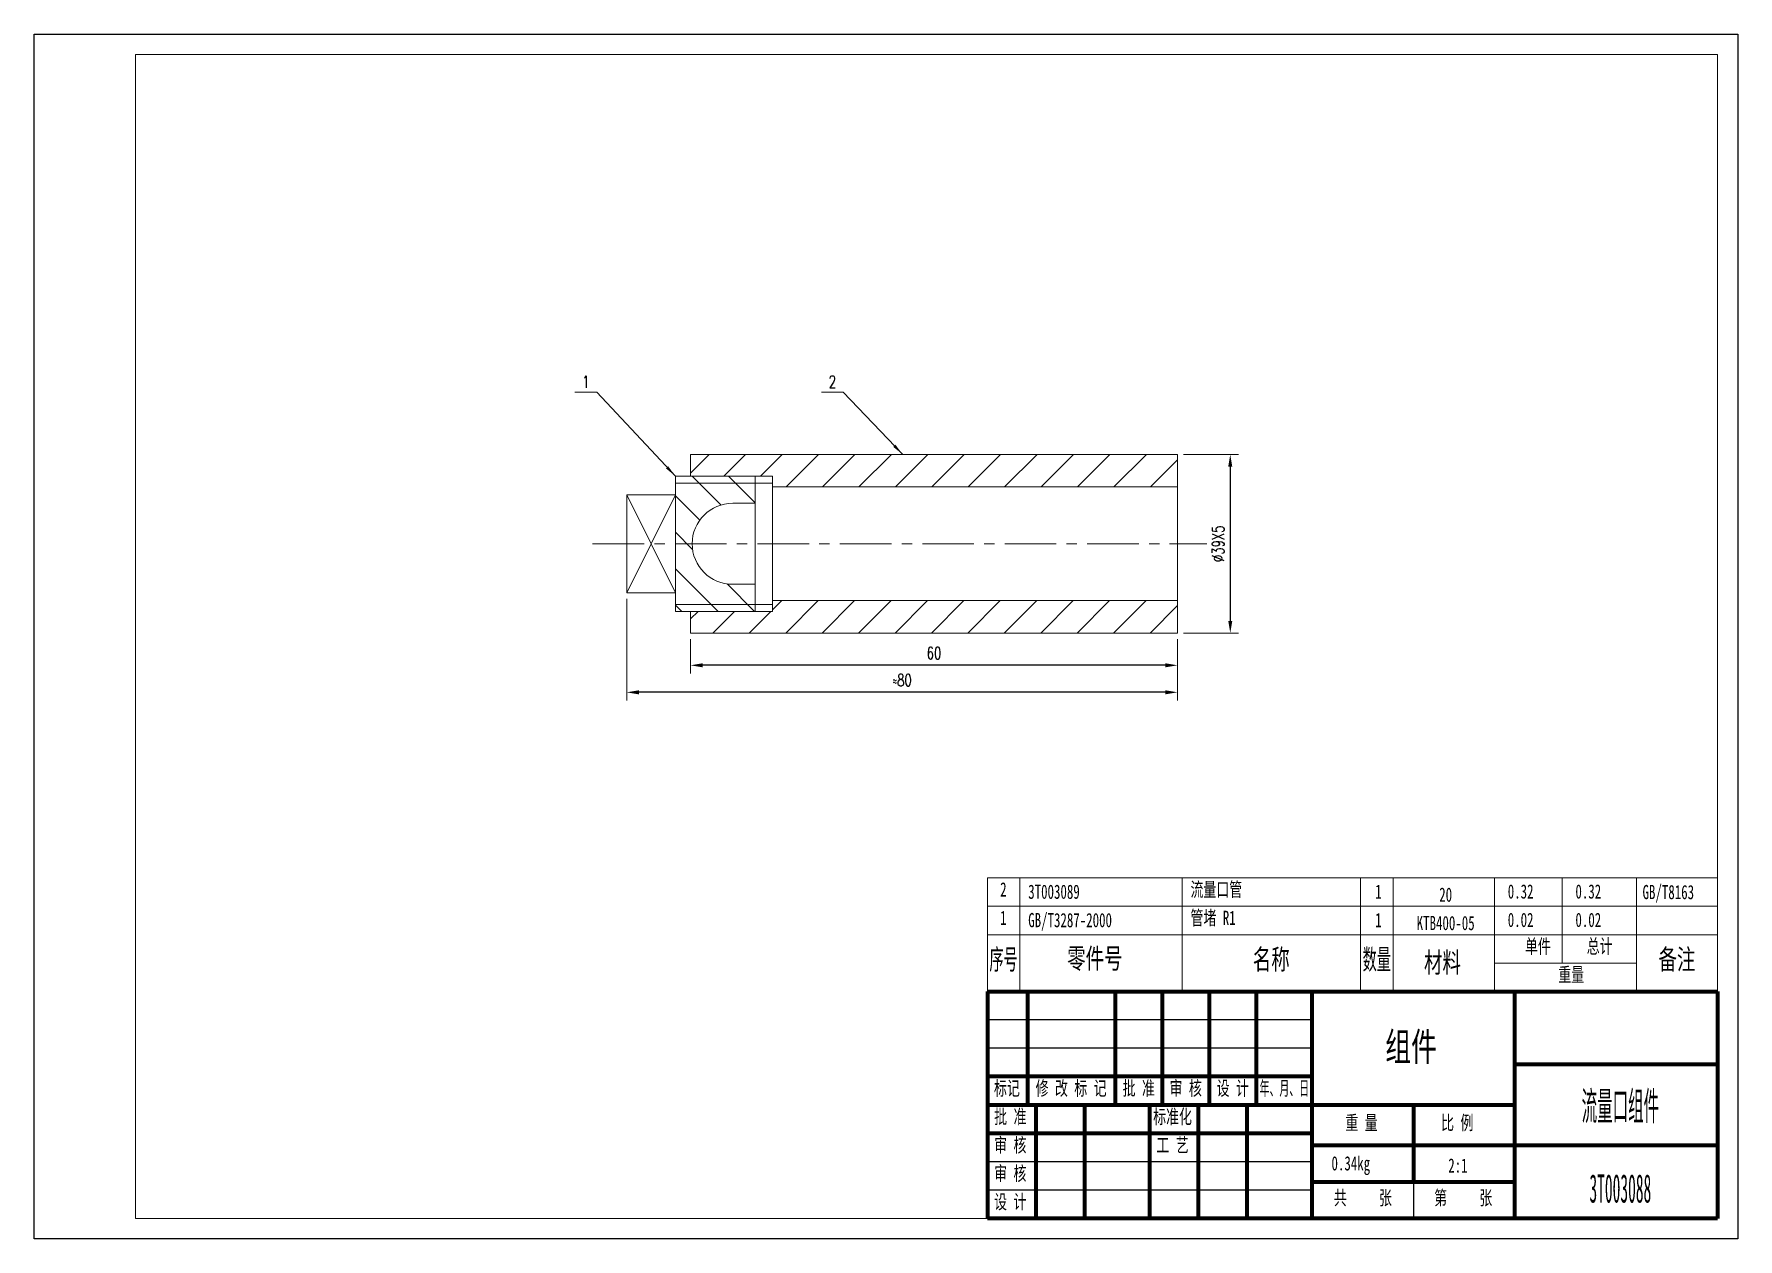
# Model space of a CAD drawing. Header units: millimetres. Extents: x 0 to 210, y 0 to 149.
import ezdxf

# ---------------------------------------------------------------- set-up
doc = ezdxf.new("R2010")
doc.units = ezdxf.units.MM
for name, pattern in [('CENTER', [50.8, 31.75, -6.35, 6.35, -6.35]), ('EB_DASH', [6, 3, -3]), ('EB_DASHDOT', [39, 30, -3, 3, -3])]:
    doc.linetypes.add(name, pattern=pattern)
for name, color, linetype, lineweight in [('中心线', 1, 'CENTER', 9), ('尺寸线', 4, 'Continuous', 9), ('标注线', 4, 'Continuous', 5), ('点划线', 1, 'EB_DASHDOT', 5), ('粗线', 7, 'Continuous', 15), ('细线', 3, 'Continuous', 5), ('虚线', 2, 'EB_DASH', 5)]:
    doc.layers.add(name, color=color, linetype=linetype, lineweight=lineweight)
doc.layers.add('边框', color=7, linetype='Continuous', lineweight=18, plot=False)
doc.styles.get("Standard").update_dxf_attribs({"font": 'romans.shx', "width": 0.7})
doc.styles.add('TextStyle0', font='', dxfattribs={"width": 0.510669})
doc.styles.add('TextStyle1', font='', dxfattribs={"width": 0.510669})
doc.styles.add('UserTxtStyle4', font='', dxfattribs={"width": 0.667})
doc.styles.add('机械', font='', dxfattribs={"width": 0.4})
doc.styles.add('标准', font='', dxfattribs={"width": 0.667})
doc.styles.get('TextStyle0').set_extended_font_data('宋体')
doc.styles.get('TextStyle1').set_extended_font_data('宋体')
doc.styles.get('UserTxtStyle4').set_extended_font_data('宋体')
doc.styles.get('机械').set_extended_font_data('宋体')
doc.styles.get('标准').set_extended_font_data('宋体')
doc.dimstyles.new('标准', dxfattribs={"dimscale": 0.5, "dimtxt": 3, "dimasz": 3, "dimexe": 2, "dimexo": 1.5, "dimgap": 1.5, "dimtad": 1, "dimdec": 1, "dimzin": 12, "dimdsep": 46, "dimtxsty": 'Standard', "dimcen": 0, "dimdle": 6, "dimclrd": 256, "dimclre": 256, "dimclrt": 256, "dimadec": 1, "dimazin": 3, "dimtfac": 1, "dimtdec": 1, "dimtmove": 0, "dimatfit": 0, "dimfxl": 0, "dimtolj": 1, "dimarcsym": 0})

# ---------------------------------------------------------------- blocks, each defined once
blk = doc.blocks.new('*X41')
at = {"layer": '尺寸线', "linetype": 'Continuous'}
blk.add_hatch(color=256, dxfattribs=at).paths.add_polyline_path([(79.04, 94.01), (77.88, 94.97), (78.15, 95.23)], flags=0)
for p, q in [((69.35, 104.35), (66.66, 104.35)), ((79.04, 94.01), (69.35, 104.35))]:
    blk.add_line(p, q, dxfattribs=at)
at = {"layer": '尺寸线'}
blk.add_line((66.66, 104.35), (66.66, 104.35), dxfattribs=at)
blk = doc.blocks.new('*X42')
at = {"layer": '尺寸线', "linetype": 'Continuous'}
blk.add_hatch(color=256, dxfattribs=at).paths.add_polyline_path([(107.06, 96.68), (105.89, 97.63), (106.16, 97.89)], flags=0)
for p, q in [((99.74, 104.35), (97.04, 104.35)), ((107.06, 96.68), (99.74, 104.35))]:
    blk.add_line(p, q, dxfattribs=at)
at = {"layer": '尺寸线'}
blk.add_line((97.04, 104.35), (97.04, 104.35), dxfattribs=at)
blk = doc.blocks.new('*X43')
at = {"layer": '尺寸线', "linetype": 'ByBlock'}
for points in [[(147.43, 96.68), (147.18, 95.18), (147.68, 95.18)], [(147.43, 74.68), (147.18, 76.18), (147.68, 76.18)]]:
    blk.add_hatch(color=256, dxfattribs=at).paths.add_polyline_path(points, flags=0)
for p, q in [((141.67, 96.68), (148.43, 96.68)), ((141.67, 74.68), (148.43, 74.68))]:
    blk.add_line(p, q, dxfattribs=at)
at = {"layer": '尺寸线', "linetype": 'ByBlock', "lineweight": -2}
blk.add_line((147.43, 95.18), (147.43, 76.18), dxfattribs=at)
at = {"layer": '尺寸线', "linetype": 'ByBlock', "insert": (145.93, 85.68), "char_height": 1.5, "width": 7.5, "attachment_point": 5, "rotation": 90}
blk.add_mtext('%%C39X5', dxfattribs=at)
blk = doc.blocks.new('*X44')
at = {"layer": '尺寸线', "linetype": 'ByBlock'}
for points in [[(80.92, 70.7), (82.42, 70.95), (82.42, 70.45)], [(140.92, 70.7), (139.42, 70.95), (139.42, 70.45)]]:
    blk.add_hatch(color=256, dxfattribs=at).paths.add_polyline_path(points, flags=0)
for p, q in [((80.92, 73.93), (80.92, 69.7)), ((140.92, 73.93), (140.92, 69.7))]:
    blk.add_line(p, q, dxfattribs=at)
at = {"layer": '尺寸线', "linetype": 'ByBlock', "lineweight": -2}
blk.add_line((139.42, 70.7), (82.42, 70.7), dxfattribs=at)
at = {"layer": '尺寸线', "linetype": 'ByBlock', "insert": (110.92, 72.2), "char_height": 1.5, "width": 2.55, "attachment_point": 5}
blk.add_mtext('60', dxfattribs=at)
blk = doc.blocks.new('*X45')
at = {"layer": '尺寸线', "linetype": 'ByBlock'}
for points in [[(73.04, 67.37), (74.54, 67.62), (74.54, 67.12)], [(140.92, 67.37), (139.42, 67.62), (139.42, 67.12)]]:
    blk.add_hatch(color=256, dxfattribs=at).paths.add_polyline_path(points, flags=0)
for p, q in [((73.04, 78.88), (73.04, 66.37)), ((140.92, 73.93), (140.92, 66.37))]:
    blk.add_line(p, q, dxfattribs=at)
at = {"layer": '尺寸线', "linetype": 'ByBlock', "lineweight": -2}
blk.add_line((139.42, 67.37), (74.54, 67.37), dxfattribs=at)
at = {"layer": '尺寸线', "linetype": 'ByBlock', "insert": (106.98, 68.87), "char_height": 1.5, "width": 5.1983, "attachment_point": 5}
blk.add_mtext('≈80', dxfattribs=at)

msp = doc.modelspace()

# ---------------------------------------------------------------- hatches: boundary and pattern name
at = {"layer": '尺寸线'}
h = msp.add_hatch(dxfattribs=at)
h.set_pattern_fill('ANSI31', color=256, style=0, pattern_type=0)
h.paths.add_polyline_path([(140.92, 92.68), (140.92, 96.68), (80.92, 96.68), (80.92, 94.01), (91.02, 94.01), (91.02, 92.68)], flags=0)
h.paths.add_polyline_path([(140.92, 74.68), (140.92, 78.68), (91.02, 78.68), (91.02, 77.34), (80.92, 77.34), (80.92, 74.68)], flags=0)
h = msp.add_hatch(dxfattribs=at)
h.set_pattern_fill('ANSI31', color=256, style=0, pattern_type=0)
h.set_pattern_definition([(135, (0, 0), (-2.245064, -2.245064), [])])
edge = h.paths.add_edge_path(flags=0)
edge.add_arc((86.11, 85.68), 5, 90, 180, ccw=False)
edge.add_line((86.11, 90.68), (88.88, 90.68))
edge.add_line((88.88, 90.68), (88.88, 93.15))
edge.add_line((88.88, 93.15), (79.04, 93.15))
edge.add_line((79.04, 93.15), (79.04, 85.68))
edge.add_line((79.04, 85.68), (81.11, 85.68))
h.paths.add_polyline_path([(88.88, 93.15), (88.88, 94.01), (79.04, 94.01), (79.04, 93.15)], flags=0)
edge = h.paths.add_edge_path(flags=0)
edge.add_line((88.88, 78.2), (88.88, 80.68))
edge.add_line((88.88, 80.68), (86.11, 80.68))
edge.add_arc((86.11, 85.68), 5, 180, 270, ccw=False)
edge.add_line((81.11, 85.68), (79.04, 85.68))
edge.add_line((79.04, 85.68), (79.04, 78.2))
edge.add_line((79.04, 78.2), (88.88, 78.2))
h.paths.add_polyline_path([(88.88, 77.34), (88.88, 78.2), (79.04, 78.2), (79.04, 77.34)], flags=0)

# ---------------------------------------------------------------- linework, layer by layer
at = {"layer": '中心线', "ltscale": 0.2}
msp.add_line((68.84, 85.68), (144.56, 85.68), dxfattribs=at)
at = {"layer": '点划线', "linetype": 'Continuous', "lineweight": 25}
for p, q in [((157.5, 27), (117.5, 27)), ((157.5, 23.5), (117.5, 23.5)), ((157.5, 9.5), (117.5, 9.5)), ((157.5, 6), (117.5, 6))]:
    msp.add_line(p, q, dxfattribs=at)
at = {"layer": '粗线'}
for p, q in [((207.5, 146), (12.5, 146)), ((12.5, 146), (12.5, 2.5)), ((207.5, 2.5), (207.5, 146)), ((80.92, 96.68), (140.92, 96.68)), ((80.92, 96.68), (80.92, 94.01)), ((140.92, 96.68), (140.92, 74.68)), ((79.04, 94.01), (88.88, 94.01)), ((79.04, 94.01), (79.04, 77.34)), ((88.88, 94.01), (88.88, 77.34)), ((88.88, 93.15), (91.02, 93.15)), ((91.02, 94.01), (91.02, 77.34)), ((91.02, 92.68), (140.92, 92.68)), ((73.04, 91.72), (73.04, 79.63)), ((73.04, 91.72), (79.04, 91.72)), ((73.04, 91.72), (79.04, 79.63)), ((79.04, 91.72), (73.04, 79.63)), ((86.11, 90.68), (88.88, 90.68)), ((86.11, 80.68), (88.88, 80.68)), ((73.04, 79.63), (79.04, 79.63)), ((88.88, 78.2), (91.02, 78.2)), ((91.02, 78.68), (140.92, 78.68)), ((79.04, 77.34), (88.88, 77.34)), ((80.92, 77.34), (88.88, 77.34)), ((80.92, 77.34), (80.92, 74.68)), ((80.92, 74.68), (140.92, 74.68)), ((207.5, 44.5), (117.5, 44.5)), ((207.5, 44.5), (117.5, 44.5)), ((117.5, 30.5), (117.5, 44.5)), ((197.5, 34), (197.5, 30.5)), ((12.5, 2.5), (207.5, 2.5))]:
    msp.add_line(p, q, dxfattribs=at)
at = {"layer": '粗线', "linetype": 'Continuous', "lineweight": 70}
for p, q in [((117.5, 30.5), (207.5, 30.5)), ((117.5, 30.5), (117.5, 2.5)), ((122.5, 16.5), (122.5, 30.5)), ((133.29, 16.5), (133.29, 30.5)), ((139.08, 16.5), (139.08, 30.5)), ((144.87, 16.5), (144.87, 30.5)), ((150.67, 16.5), (150.67, 30.5)), ((157.5, 30.5), (157.5, 2.5)), ((182.5, 2.5), (182.5, 30.5)), ((207.5, 30.5), (207.5, 2.5)), ((207.5, 21.5), (182.5, 21.5)), ((157.5, 20), (117.5, 20)), ((182.5, 16.5), (117.5, 16.5)), ((123.5, 2.5), (123.5, 16.5)), ((129.5, 2.5), (129.5, 16.5)), ((137.5, 2.5), (137.5, 16.5)), ((143.5, 2.5), (143.5, 16.5)), ((149.5, 2.5), (149.5, 16.5)), ((170, 16.5), (170, 7)), ((157.5, 13), (117.5, 13)), ((182.5, 11.5), (157.5, 11.5)), ((207.5, 11.5), (182.5, 11.5)), ((182.5, 7), (157.5, 7)), ((207.5, 2.5), (117.5, 2.5))]:
    msp.add_line(p, q, dxfattribs=at)
at = {"layer": '粗线'}
msp.add_arc((86.11, 85.68), 5, 90, 270, dxfattribs=at)
at = {"layer": '细线'}
for p, q in [((79.04, 93.15), (88.88, 93.15)), ((88.88, 94.01), (91.02, 94.01)), ((79.04, 78.2), (88.88, 78.2)), ((80.92, 78.2), (88.88, 78.2)), ((88.88, 77.34), (91.02, 77.34)), ((121.5, 30.5), (121.5, 44.5)), ((141.5, 44.5), (141.5, 30.5)), ((163.5, 30.5), (163.5, 44.5)), ((167.5, 30.5), (167.5, 44.5)), ((180, 44.5), (180, 30.5)), ((180, 34), (180, 44.5)), ((188.33, 44.5), (188.33, 34)), ((188.33, 34), (188.33, 44.5)), ((197.5, 44.5), (197.5, 34)), ((207.5, 41), (117.5, 41)), ((207.5, 41), (117.5, 41)), ((207.5, 37.5), (117.5, 37.5)), ((121.5, 37.5), (117.5, 37.5)), ((121.5, 37.5), (121.5, 30.5)), ((141.5, 30.5), (141.5, 37.5)), ((163.5, 37.5), (141.5, 37.5)), ((163.5, 37.5), (163.5, 30.5)), ((167.5, 37.5), (163.5, 37.5)), ((167.5, 37.5), (167.5, 30.5)), ((197.5, 30.5), (197.5, 37.5)), ((207.5, 37.5), (197.5, 37.5)), ((180, 30.5), (180, 34)), ((197.5, 34), (180, 34)), ((180, 34), (188.33, 34)), ((188.33, 34), (197.5, 34))]:
    msp.add_line(p, q, dxfattribs=at)
at = {"layer": '虚线', "linetype": 'Continuous', "lineweight": 25}
msp.add_line((170, 7), (170, 2.5), dxfattribs=at)
at = {"layer": '边框', "linetype": 'Continuous', "lineweight": 25}
for p, q in [((0, 0), (0, 148.5)), ((0, 148.5), (210, 148.5)), ((210, 148.5), (210, 0)), ((210, 0), (0, 0))]:
    msp.add_line(p, q, dxfattribs=at)

# ---------------------------------------------------------------- block references
at = {"layer": '尺寸线'}
for name in ['*X41', '*X42']:
    msp.add_blockref(name, (0, 0), dxfattribs=at)

# ---------------------------------------------------------------- texts
at = {"layer": '尺寸线', "char_height": 1.5, "width": 2.3245, "attachment_point": 1}
for s, insert in [('1', (67.56, 106.39)), ('2', (97.95, 106.39))]:
    msp.add_mtext(s, dxfattribs=dict(at, insert=insert))
at = {"layer": '标注线', "attachment_point": 5}
for s, insert, char_height, width, style in [('组件', (169.72, 23.5), 3.5, 12.6582, '标准'), ('流量口组件', (195.51, 16.2), 3.5, 20.9689, '机械'), ('0.34kg', (162.29, 9.03), 1.75, 9.7011, '标准'), ('2:1', (175.49, 9.03), 1.75, 4.4745, '标准'), ('3T003088', (195.51, 6.2), 3.5, 27.7859, '机械')]:
    msp.add_mtext(s, dxfattribs=dict(at, insert=insert, char_height=char_height, width=width, style=style))
at = {"layer": '粗线', "style": 'UserTxtStyle4', "width": 0.667}
msp.add_text('材料', height=2.5, dxfattribs=at).set_placement((171.31, 32.82))
at = {"layer": '粗线'}
for s, insert, char_height, width, attachment_point, style in [('{\\C7;流量口管}', (142.53, 43.95), 1.75, 12.9565, 1, 'UserTxtStyle4'), ('{\\C7;2}', (119.07, 43.95), 1.75, 1.284, 1, 'UserTxtStyle4'), ('{\\C7;3T003089}', (122.53, 43.67), 1.75, 12.9046, 1, 'UserTxtStyle4'), ('{\\C7;1}', (165.29, 43.67), 1.75, 0.9468, 1, 'UserTxtStyle4'), ('{\\C7;20}', (173.98, 41.53), 1.75, 2.983, 8, 'UserTxtStyle4'), ('{\\C7;0.32}', (183.22, 41.92), 1.75, 6.2772, 8, 'UserTxtStyle4'), ('{\\C7;0.32}', (191.56, 41.92), 1.75, 6.2772, 8, 'UserTxtStyle4'), ('{\\C7;GB/T8163}', (201.42, 41.45), 1.75, 12.9824, 8, 'UserTxtStyle4'), ('{\\C7;1}', (119.07, 40.45), 1.75, 0.9468, 1, 'UserTxtStyle4'), ('{\\C7;GB/T3287-2000}', (122.53, 40.17), 1.75, 20.8634, 1, 'UserTxtStyle4'), ('{\\C7;管堵 R1}', (142.53, 40.45), 1.75, 11.0889, 1, 'UserTxtStyle4'), ('{\\C7;1}', (165.29, 40.17), 1.75, 0.9468, 1, 'UserTxtStyle4'), ('{\\C7;0.02}', (183.22, 38.42), 1.75, 6.2772, 8, 'UserTxtStyle4'), ('{\\C7;0.02}', (191.56, 38.42), 1.75, 6.2772, 8, 'UserTxtStyle4'), ('{\\C7;KTB400-05}', (173.98, 38.03), 1.75, 14.6425, 8, 'UserTxtStyle4'), ('{\\C7;零件号}', (127.33, 35.82), 2.5, 13.7291, 1, 'UserTxtStyle4'), ('{\\C7;单件}', (183.75, 36.95), 1.75, 6.3421, 1, 'UserTxtStyle4'), ('{\\C7;总计}', (191.37, 36.95), 1.75, 6.3291, 1, 'UserTxtStyle4'), ('{\\C7;重量}', (187.86, 33.45), 1.75, 6.368, 1, 'UserTxtStyle4'), ('标记', (118.31, 19.45), 1.75, 6.3421, 1, 'UserTxtStyle4'), ('修 改 标 记', (123.44, 19.45), 1.75, 17.9757, 1, 'UserTxtStyle4'), ('批 准', (134.16, 19.45), 1.75, 8.0281, 1, 'UserTxtStyle4'), ('审 核', (139.95, 19.45), 1.75, 7.8725, 1, 'UserTxtStyle4'), ('设 计', (145.75, 19.45), 1.75, 7.9762, 1, 'UserTxtStyle4'), ('年、月、日', (151.05, 19.45), 1.75, 12.144, 1, 'TextStyle1'), ('批 准', (118.33, 15.95), 1.75, 8.0281, 1, 'UserTxtStyle4'), ('标准化', (137.93, 15.95), 1.75, 9.6752, 1, 'UserTxtStyle4'), ('重 量', (161.61, 15.2), 1.75, 8.0281, 1, 'UserTxtStyle4'), ('比 例', (173.42, 15.2), 1.75, 7.5352, 1, 'UserTxtStyle4'), ('审 核', (118.33, 12.45), 1.75, 7.8725, 1, 'UserTxtStyle4'), ('工 艺', (138.33, 12.45), 1.75, 7.9243, 1, 'UserTxtStyle4'), ('审 核', (118.33, 8.95), 1.75, 7.8725, 1, 'UserTxtStyle4'), ('设 计', (118.33, 5.45), 1.75, 7.9762, 1, 'UserTxtStyle4'), ('共     张', (160.2, 5.95), 1.75, 14.6814, 1, 'UserTxtStyle4'), ('第     张', (172.57, 5.95), 1.75, 14.6684, 1, 'UserTxtStyle4')]:
    msp.add_mtext(s, dxfattribs=dict(at, insert=insert, char_height=char_height, width=width, attachment_point=attachment_point, style=style))
at = {"layer": '粗线', "color": 0, "linetype": 'Continuous', "lineweight": 25, "char_height": 2.5, "attachment_point": 1}
for s, insert, width, style in [('序号', (117.75, 35.71), 6.9082, 'TextStyle0'), ('名称', (150.21, 35.71), 9.0045, 'UserTxtStyle4'), ('数量', (163.75, 35.71), 6.9508, 'TextStyle1'), ('备注', (200.21, 35.71), 9.0045, 'UserTxtStyle4')]:
    msp.add_mtext(s, dxfattribs=dict(at, insert=insert, width=width, style=style))

# ---------------------------------------------------------------- dimensions: what is measured, and where the dimension line sits
at = {"layer": '尺寸线'}
for base, p1, p2, angle, text, picture, middle in [((147.43, 74.68), (140.92, 96.68), (140.92, 74.68), 90, '%%C39X5', '*X43', (145.93, 85.68)), ((73.04, 67.37), (140.92, 74.68), (73.04, 79.63), 180, '≈80', '*X45', (106.98, 68.87))]:
    dim = msp.add_linear_dim(base=base, p1=p1, p2=p2, angle=angle, text=text, dimstyle='标准', override={"dimsah": 1, "dimtzin": 0}, dxfattribs=at)
    dim.commit()
    dim.dimension.update_dxf_attribs({"geometry": picture, "text_midpoint": middle})
dim = msp.add_linear_dim(base=(80.92, 70.7), p1=(140.92, 74.68), p2=(80.92, 74.68), dimstyle='标准', override={"dimsah": 1, "dimtzin": 0}, dxfattribs=at)
dim.commit()
dim.dimension.update_dxf_attribs({"geometry": '*X44', "text_midpoint": (110.92, 72.2)})

doc.saveas('drawing.dxf')
